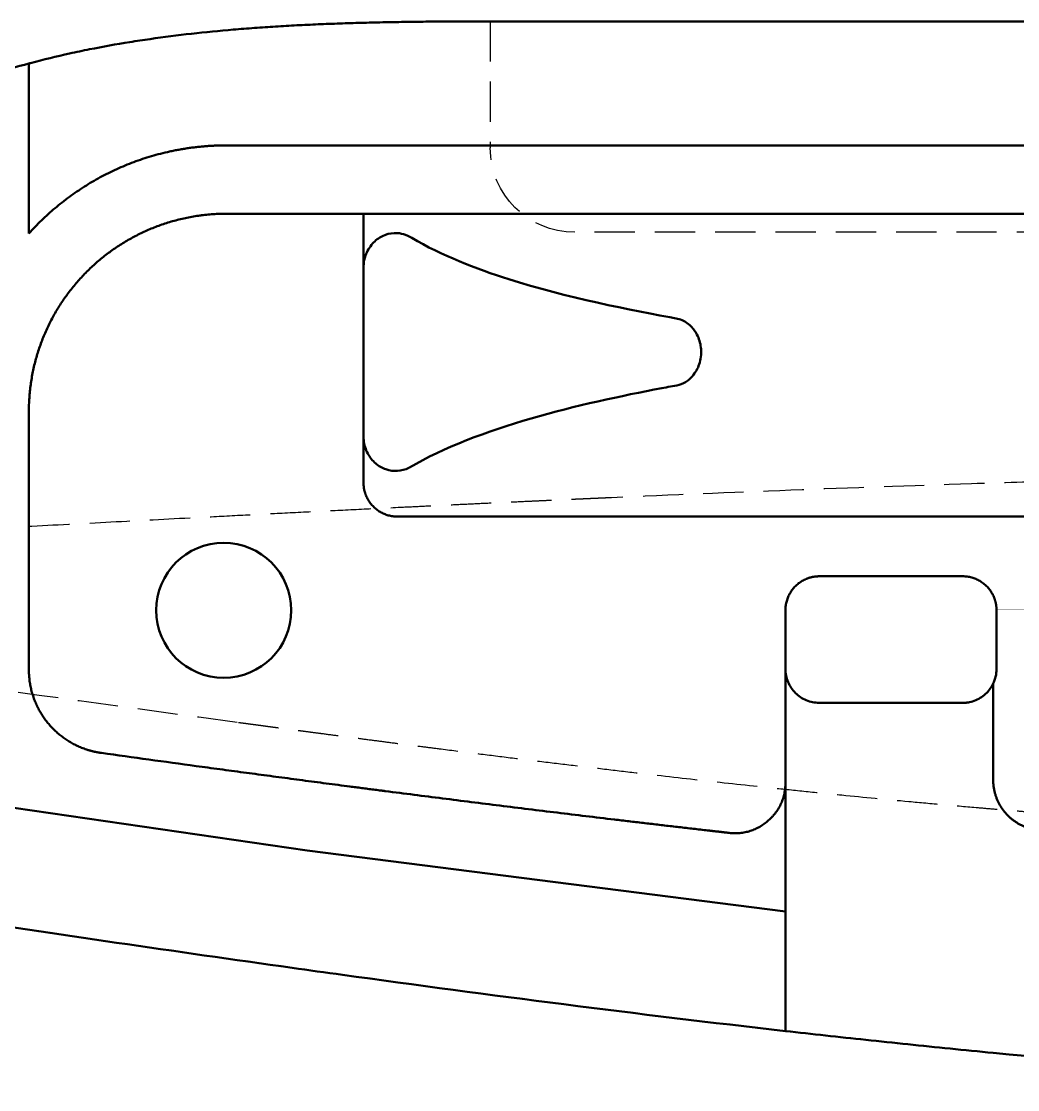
# Model space of a CAD drawing. Header units: millimetres. Extents: x 0 to 420, y 0 to 297.
# Drawn here: x 125.9 to 184.9, y 92.3 to 155.6 of the extents above; entities that cross this region are included whole.
import ezdxf

# ---------------------------------------------------------------- set-up
doc = ezdxf.new("R2010")
doc.units = ezdxf.units.MM
doc.header["$LTSCALE"] = 0.75
doc.linetypes.add('HIDDEN2', pattern=[4.7625, 3.175, -1.5875])
doc.layers.add('Sichtbar', color=7, linetype='Continuous', lineweight=50)
doc.layers.add('Verdeckt', color=7, linetype='HIDDEN2', lineweight=25)

msp = doc.modelspace()

# ---------------------------------------------------------------- linework, layer by layer
at = {"layer": 'Sichtbar', "extrusion": (-1e-16, -1, 2.967e-13)}
for p, q in [((287.491, 155.62, 14.506), (153.643, 155.62, 14.506)), ((126.313, 143.047, 14.506), (126.314, 153.124, 14.506)), ((308.731, 148.251, 14.506), (138.039, 148.269, 14.506)), ((146.135, 128.268, 14.506), (146.137, 144.218, 14.506)), ((173.131, 122.727, 14.506), (181.631, 122.726, 14.506)), ((171.131, 117.227, 14.506), (171.131, 120.727, 14.506)), ((183.631, 120.726, 14.506), (183.631, 117.226, 14.506)), ((183.435, 110.664, 14.506), (183.435, 116.365, 14.506)), ((173.13, 115.227, 2.006), (181.63, 115.226, 2.006)), ((171.129, 102.857, 12.006), (171.13, 110.484, 12.006)), ((121.832, 109.526, 12.006), (142.791, 106.469, 12.006)), ((142.791, 106.469, 12.006), (142.791, 106.469, 12.006)), ((142.791, 106.469, 12.006), (142.791, 106.469, 12.006)), ((171.129, 102.857, 12.006), (142.791, 106.469, 12.006)), ((171.128, 95.774, 7.006), (171.129, 102.857, 7.006))]:
    msp.add_line(p, q, dxfattribs=at)
at = {"layer": 'Sichtbar', "extrusion": (0, -2.967e-13, -1)}
msp.add_circle((-137.853, 120.711, -14.506), 4, dxfattribs=at)
at = {"layer": 'Sichtbar'}
for points, knots in [([(153.643, 155.62, 14.506), (153.643, 155.62, 14.506), (153.642, 155.62, 14.506), (153.64, 155.62, 14.506), (153.638, 155.62, 14.506), (153.633, 155.62, 14.506), (153.628, 155.62, 14.506), (153.622, 155.62, 14.506), (153.614, 155.62, 14.506), (153.6, 155.62, 14.506), (153.584, 155.62, 14.506), (153.564, 155.62, 14.506), (153.544, 155.62, 14.506), (153.517, 155.62, 14.506), (153.484, 155.62, 14.506), (153.445, 155.62, 14.506), (153.392, 155.62, 14.506), (153.325, 155.62, 14.506), (153.246, 155.62, 14.506), (153.166, 155.62, 14.506), (153.087, 155.62, 14.506), (152.981, 155.619, 14.506), (152.848, 155.619, 14.506), (152.689, 155.619, 14.506), (152.53, 155.619, 14.506), (152.318, 155.618, 14.506), (152.052, 155.617, 14.506), (151.734, 155.616, 14.506), (151.415, 155.615, 14.506), (151.097, 155.613, 14.506), (150.778, 155.611, 14.506), (150.353, 155.608, 14.506), (149.821, 155.603, 14.506), (149.183, 155.596, 14.506), (148.546, 155.587, 14.506), (147.908, 155.577, 14.506), (147.058, 155.561, 14.506), (145.997, 155.535, 14.506), (144.725, 155.496, 14.506), (143.457, 155.447, 14.506), (142.191, 155.387, 14.506), (140.93, 155.315, 14.506), (139.674, 155.231, 14.506), (138.011, 155.099, 14.506), (135.95, 154.899, 14.506), (133.906, 154.64, 14.506), (131.891, 154.334, 14.506), (130.3, 154.05, 14.506), (128.342, 153.639, 14.506), (127.148, 153.349, 14.506), (126.348, 153.133, 14.506), (126.314, 153.124, 14.506)], [0, 0, 0, 0, 0.000248, 0.000496, 0.000993, 0.001986, 0.002979, 0.003972, 0.005959, 0.007945, 0.011918, 0.015891, 0.019865, 0.023838, 0.031785, 0.039733, 0.047681, 0.063579, 0.079478, 0.095379, 0.111283, 0.127188, 0.159003, 0.190825, 0.222653, 0.254487, 0.318173, 0.38188, 0.445604, 0.509346, 0.5731, 0.636866, 0.764423, 0.891998, 1.019572, 1.147127, 1.274646, 1.529501, 1.783999, 2.038005, 2.291391, 2.544031, 2.795809, 3.046613, 3.544887, 4.038144, 4.282719, 4.767471, 5.007606, 5.483302, 5.504445, 5.504445, 5.504445, 5.504445]), ([(138.039, 148.269, 14.506), (138.039, 148.269, 14.506), (138.039, 148.269, 14.506), (138.039, 148.269, 14.506), (138.038, 148.269, 14.506), (138.038, 148.269, 14.506), (138.037, 148.269, 14.506), (138.036, 148.269, 14.506), (138.035, 148.269, 14.506), (138.034, 148.269, 14.506), (138.032, 148.269, 14.506), (138.03, 148.269, 14.506), (138.027, 148.269, 14.506), (138.024, 148.269, 14.506), (138.021, 148.269, 14.506), (138.016, 148.269, 14.506), (138.01, 148.269, 14.506), (138.003, 148.269, 14.506), (137.993, 148.269, 14.506), (137.984, 148.269, 14.506), (137.975, 148.269, 14.506), (137.963, 148.269, 14.506), (137.948, 148.269, 14.506), (137.93, 148.269, 14.506), (137.912, 148.269, 14.506), (137.888, 148.269, 14.506), (137.857, 148.268, 14.506), (137.821, 148.268, 14.506), (137.785, 148.267, 14.506), (137.749, 148.267, 14.506), (137.712, 148.266, 14.506), (137.664, 148.265, 14.506), (137.604, 148.263, 14.506), (137.532, 148.261, 14.506), (137.46, 148.259, 14.506), (137.388, 148.256, 14.506), (137.292, 148.252, 14.506), (137.172, 148.246, 14.506), (137.029, 148.238, 14.506), (136.886, 148.228, 14.506), (136.743, 148.217, 14.506), (136.601, 148.205, 14.506), (136.459, 148.191, 14.506), (136.27, 148.172, 14.506), (136.036, 148.144, 14.506), (135.755, 148.106, 14.506), (135.476, 148.063, 14.506), (135.199, 148.015, 14.506), (134.923, 147.963, 14.506), (134.559, 147.886, 14.506), (134.107, 147.779, 14.506), (133.572, 147.631, 14.506), (133.045, 147.466, 14.506), (132.526, 147.282, 14.506), (132.015, 147.082, 14.506), (131.513, 146.864, 14.506), (131.02, 146.629, 14.506), (130.377, 146.295, 14.506), (129.597, 145.837, 14.506), (128.703, 145.226, 14.506), (127.854, 144.556, 14.506), (127.053, 143.832, 14.506), (126.554, 143.314, 14.506), (126.313, 143.047, 14.506)], [0, 0, 0, 0, 0.000028, 0.000057, 0.000113, 0.000227, 0.000341, 0.000454, 0.000681, 0.000909, 0.001363, 0.001817, 0.002272, 0.002726, 0.003635, 0.004544, 0.005452, 0.007269, 0.009086, 0.010903, 0.012719, 0.014535, 0.018167, 0.021797, 0.025427, 0.029056, 0.03631, 0.043561, 0.050808, 0.058051, 0.065291, 0.072527, 0.086988, 0.101435, 0.115868, 0.130286, 0.144691, 0.173459, 0.202173, 0.230834, 0.259443, 0.288002, 0.316511, 0.344972, 0.401752, 0.458351, 0.514777, 0.571039, 0.627143, 0.683098, 0.794582, 0.905551, 1.016057, 1.126146, 1.235865, 1.345254, 1.454353, 1.563197, 1.780222, 1.996606, 2.212566, 2.428299, 2.64399, 2.64399, 2.64399, 2.64399]), ([(126.31, 117.207, 14.506), (126.31, 117.207, 14.506), (126.31, 117.207, 14.506), (126.31, 117.208, 14.506), (126.31, 117.21, 14.506), (126.31, 117.212, 14.506), (126.31, 117.215, 14.506), (126.31, 117.22, 14.506), (126.31, 117.227, 14.506), (126.31, 117.238, 14.506), (126.31, 117.251, 14.506), (126.31, 117.267, 14.506), (126.31, 117.285, 14.506), (126.31, 117.305, 14.506), (126.31, 117.337, 14.506), (126.31, 117.381, 14.506), (126.31, 117.442, 14.506), (126.31, 117.51, 14.506), (126.31, 117.587, 14.506), (126.31, 117.672, 14.506), (126.311, 117.765, 14.506), (126.311, 117.905, 14.506), (126.311, 118.097, 14.506), (126.311, 118.348, 14.506), (126.311, 118.626, 14.506), (126.311, 118.929, 14.506), (126.311, 119.255, 14.506), (126.311, 119.602, 14.506), (126.311, 119.97, 14.506), (126.311, 120.495, 14.506), (126.311, 121.188, 14.506), (126.311, 122.057, 14.506), (126.311, 122.967, 14.506), (126.311, 123.902, 14.506), (126.311, 124.851, 14.506), (126.311, 125.8, 14.506), (126.311, 126.736, 14.506), (126.312, 127.645, 14.506), (126.312, 128.514, 14.506), (126.312, 129.33, 14.506), (126.312, 130.08, 14.506), (126.312, 130.75, 14.506), (126.312, 131.253, 14.506), (126.312, 131.606, 14.506), (126.312, 131.829, 14.506), (126.312, 132.022, 14.506), (126.312, 132.184, 14.506), (126.312, 132.312, 14.506), (126.312, 132.406, 14.506), (126.312, 132.463, 14.506), (126.312, 132.506, 14.506), (126.312, 132.546, 14.506), (126.313, 132.613, 14.506), (126.314, 132.731, 14.506), (126.318, 132.898, 14.506), (126.327, 133.099, 14.506), (126.343, 133.364, 14.506), (126.371, 133.693, 14.506), (126.417, 134.086, 14.506), (126.476, 134.474, 14.506), (126.572, 134.984, 14.506), (126.723, 135.612, 14.506), (126.951, 136.347, 14.506), (127.226, 137.061, 14.506), (127.545, 137.751, 14.506), (127.906, 138.416, 14.506), (128.308, 139.054, 14.506), (128.75, 139.664, 14.506), (129.228, 140.243, 14.506), (129.742, 140.791, 14.506), (130.289, 141.305, 14.506), (130.869, 141.783, 14.506), (131.479, 142.224, 14.506), (132.117, 142.626, 14.506), (132.783, 142.987, 14.506), (133.473, 143.306, 14.506), (134.066, 143.535, 14.506), (134.552, 143.695, 14.506), (134.922, 143.803, 14.506), (135.296, 143.899, 14.506), (135.676, 143.983, 14.506), (136.06, 144.055, 14.506), (136.383, 144.105, 14.506), (136.643, 144.138, 14.506), (136.84, 144.159, 14.506), (137.037, 144.178, 14.506), (137.236, 144.193, 14.506), (137.402, 144.203, 14.506), (137.535, 144.209, 14.506), (137.635, 144.213, 14.506), (137.736, 144.216, 14.506), (137.82, 144.217, 14.506), (137.887, 144.218, 14.506), (137.937, 144.219, 14.506), (137.979, 144.219, 14.506), (138.013, 144.219, 14.506), (138.048, 144.219, 14.506), (138.094, 144.219, 14.506), (138.168, 144.219, 14.506), (138.261, 144.219, 14.506), (138.372, 144.219, 14.506), (138.52, 144.219, 14.506), (138.705, 144.219, 14.506), (138.927, 144.219, 14.506), (139.15, 144.219, 14.506), (139.446, 144.219, 14.506), (139.816, 144.219, 14.506), (140.261, 144.219, 14.506), (140.705, 144.219, 14.506), (141.15, 144.219, 14.506), (141.743, 144.219, 14.506), (142.483, 144.219, 14.506), (143.373, 144.219, 14.506), (144.262, 144.219, 14.506), (145.151, 144.218, 14.506), (145.776, 144.218, 14.506), (146.104, 144.218, 14.506), (146.137, 144.218, 14.506)], [0, 0, 0, 0, 0.000062, 0.000248, 0.000557, 0.000988, 0.001542, 0.002216, 0.003926, 0.006113, 0.008772, 0.011897, 0.015483, 0.019526, 0.02402, 0.03434, 0.046402, 0.060164, 0.075585, 0.092624, 0.111239, 0.131388, 0.176124, 0.2265, 0.282185, 0.342847, 0.408154, 0.477775, 0.551376, 0.628628, 0.792752, 0.967494, 1.150199, 1.338212, 1.52888, 1.719547, 1.907561, 2.090265, 2.265007, 2.429132, 2.579985, 2.714912, 2.831259, 2.881636, 2.926372, 2.965136, 2.997596, 3.02342, 3.042277, 3.053834, 3.05776, 3.06787, 3.07797, 3.098142, 3.13837, 3.178451, 3.218391, 3.297865, 3.376838, 3.45535, 3.533442, 3.688482, 3.842248, 3.994972, 4.146861, 4.298096, 4.448833, 4.599215, 4.749366, 4.899405, 5.049445, 5.199597, 5.349981, 5.500723, 5.651963, 5.803859, 5.956593, 6.033347, 6.11039, 6.187753, 6.265467, 6.343566, 6.422089, 6.461521, 6.501074, 6.540753, 6.580562, 6.620508, 6.640533, 6.660595, 6.680694, 6.700831, 6.710913, 6.721005, 6.731107, 6.736162, 6.741219, 6.752331, 6.763443, 6.785669, 6.807894, 6.83012, 6.874571, 6.919022, 6.963473, 7.007924, 7.096826, 7.185727, 7.274629, 7.363531, 7.452433, 7.630237, 7.808041, 7.985845, 8.163648, 8.341452, 8.36088, 8.36088, 8.36088, 8.36088]), ([(308.464, 144.201, 12.006), (303.811, 144.201, 12.006), (294.417, 144.202, 12.006), (280.282, 144.204, 12.006), (266.058, 144.205, 12.006), (254.204, 144.207, 12.006), (244.721, 144.208, 12.006), (237.609, 144.208, 12.006), (230.497, 144.209, 12.006), (223.384, 144.21, 12.006), (216.272, 144.211, 12.006), (209.16, 144.211, 12.006), (202.048, 144.212, 12.006), (194.936, 144.213, 12.006), (189.009, 144.214, 12.006), (184.267, 144.214, 12.006), (180.711, 144.215, 12.006), (177.155, 144.215, 12.006), (173.599, 144.215, 12.006), (170.043, 144.216, 12.006), (166.487, 144.216, 12.006), (162.931, 144.217, 12.006), (159.968, 144.217, 12.006), (157.597, 144.217, 12.006), (155.819, 144.217, 12.006), (154.041, 144.217, 12.006), (152.263, 144.218, 12.006), (150.485, 144.218, 12.006), (148.707, 144.218, 12.006), (147.257, 144.218, 12.006), (146.401, 144.218, 12.006), (146.137, 144.218, 12.006)], [-40.82632, -40.82632, -40.82632, -40.82632, -38.034783, -35.189914, -32.345043, -29.500171, -28.077735, -26.655298, -25.232862, -23.810426, -22.387989, -20.965553, -19.543118, -18.120682, -16.698247, -15.98703, -15.275812, -14.564595, -13.853378, -13.142161, -12.430945, -11.719728, -11.008512, -10.652904, -10.297296, -9.941688, -9.58608, -9.230472, -8.874864, -8.519256, -8.36088, -8.36088, -8.36088, -8.36088]), ([(148.859, 129.175, 0.256), (148.859, 129.175, 0.256), (148.859, 129.175, 0.256), (148.859, 129.175, 0.256), (148.859, 129.175, 0.256), (148.859, 129.175, 0.256), (148.859, 129.175, 0.256), (148.859, 129.175, 0.256), (148.859, 129.175, 0.256), (148.859, 129.175, 0.256), (148.859, 129.175, 0.256), (148.846, 129.168, 0.256), (148.833, 129.161, 0.256), (148.605, 129.05, 0.256), (148.374, 128.989, 0.256), (147.936, 128.964, 0.256), (147.701, 128.985, 0.256), (147.234, 129.146, 0.256), (147.032, 129.265, 0.256), (146.663, 129.58, 0.256), (146.505, 129.78, 0.256), (146.258, 130.244, 0.256), (146.178, 130.507, 0.256), (146.135, 130.9, 0.256), (146.135, 130.991, 0.256), (146.135, 132.622, 0.256), (146.136, 133.606, 0.256), (146.136, 136.35, 0.256), (146.136, 138.109, 0.256), (146.136, 140.119, 0.256), (146.136, 140.369, 0.256), (146.136, 141.155, 0.256), (146.12, 141.347, 0.256), (146.345, 141.998, 0.256), (146.485, 142.239, 0.256), (146.836, 142.632, 0.256), (147.038, 142.788, 0.256), (147.48, 142.999, 0.256), (147.711, 143.059, 0.256), (148.178, 143.081, 0.256), (148.363, 143.046, 0.256), (148.676, 142.958, 0.256), (148.844, 142.88, 0.256), (149.003, 142.785, 0.256)], [0, 0, 0, 0, 0.00000158, 0.00000158, 0.00000387, 0.00000387, 0.00000521, 0.00000521, 0.00000694, 0.00000694, 0.00000889, 0.00000889, 0.00011043, 0.00011043, 0.00177491, 0.00177491, 0.00317075, 0.00317075, 0.00441193, 0.00441193, 0.00575754, 0.00575754, 0.00720905, 0.00720905, 0.0078572, 0.0078572, 0.00884374, 0.00884374, 0.01060732, 0.01060732, 0.01085837, 0.01085837, 0.01139529, 0.01139529, 0.01175241, 0.01175241, 0.01208106, 0.01208106, 0.01239033, 0.01239033, 0.01268724, 0.01268724, 0.01308038, 0.01308038, 0.01308038, 0.01308038]), ([(149.003, 142.785, 0.256), (149.003, 142.785, 0.256), (149.003, 142.785, 0.256), (149.003, 142.785, 0.256), (149.003, 142.785, 0.256), (149.003, 142.785, 0.256), (149.003, 142.785, 0.256), (149.003, 142.785, 0.256), (149.003, 142.785, 0.256), (149.004, 142.784, 0.256), (149.005, 142.784, 0.256), (150.736, 141.748, 0.256), (152.819, 140.947, 0.256), (158.173, 139.248, 0.256), (161.902, 138.513, 0.256), (164.831, 137.974, 0.256)], [0, 0, 0, 0, 0.000002, 0.000002, 0.000005, 0.000005, 0.00001, 0.00001, 0.000027, 0.000027, 0.000624, 0.000624, 1.302292, 1.302292, 3.639462, 3.639462, 3.639462, 3.639462]), ([(164.831, 137.974, 0.256), (165.063, 137.894, 0.256), (165.275, 137.773, 0.256), (165.635, 137.455, 0.256), (165.778, 137.268, 0.256), (166.011, 136.823, 0.256), (166.088, 136.563, 0.256), (166.155, 135.998, 0.256), (166.133, 135.689, 0.256), (165.978, 135.137, 0.256), (165.858, 134.89, 0.256), (165.583, 134.539, 0.256), (165.458, 134.419, 0.256), (165.168, 134.21, 0.256), (165.004, 134.127, 0.256), (164.83, 134.067, 0.256)], [0, 0, 0, 0, 0.147397, 0.147397, 0.288795, 0.288795, 0.449253, 0.449253, 0.631011, 0.631011, 0.79423, 0.79423, 0.898765, 0.898765, 1.009268, 1.009268, 1.009268, 1.009268]), ([(164.83, 134.067, 0.256), (164.83, 134.067, 0.256), (164.829, 134.067, 0.256), (164.484, 134.004, 0.256), (164.145, 133.941, 0.256), (159.02, 132.971, 0.256), (152.911, 131.562, 0.256), (148.859, 129.175, 0.256)], [0, 0, 0, 0, 0.0003357, 0.0003357, 0.0234259, 0.0234259, 0.34911, 0.34911, 0.34911, 0.34911]), ([(148.135, 126.268, 14.506), (148.089, 126.268, 14.506), (147.999, 126.271, 14.506), (147.864, 126.285, 14.506), (147.733, 126.307, 14.506), (147.562, 126.349, 14.506), (147.356, 126.42, 14.506), (147.124, 126.537, 14.506), (146.911, 126.682, 14.506), (146.75, 126.823, 14.506), (146.633, 126.948, 14.506), (146.551, 127.047, 14.506), (146.476, 127.151, 14.506), (146.407, 127.26, 14.506), (146.346, 127.373, 14.506), (146.3, 127.471, 14.506), (146.268, 127.551, 14.506), (146.245, 127.613, 14.506), (146.225, 127.675, 14.506), (146.206, 127.738, 14.506), (146.19, 127.802, 14.506), (146.175, 127.866, 14.506), (146.165, 127.921, 14.506), (146.158, 127.965, 14.506), (146.153, 127.998, 14.506), (146.149, 128.031, 14.506), (146.145, 128.064, 14.506), (146.143, 128.092, 14.506), (146.141, 128.115, 14.506), (146.14, 128.132, 14.506), (146.138, 128.149, 14.506), (146.138, 128.166, 14.506), (146.137, 128.183, 14.506), (146.136, 128.197, 14.506), (146.136, 128.208, 14.506), (146.136, 128.217, 14.506), (146.135, 128.226, 14.506), (146.135, 128.233, 14.506), (146.135, 128.238, 14.506), (146.135, 128.243, 14.506), (146.135, 128.247, 14.506), (146.135, 128.251, 14.506), (146.135, 128.255, 14.506), (146.135, 128.258, 14.506), (146.135, 128.26, 14.506), (146.135, 128.262, 14.506), (146.135, 128.263, 14.506), (146.135, 128.264, 14.506), (146.135, 128.265, 14.506), (146.135, 128.266, 14.506), (146.135, 128.267, 14.506), (146.135, 128.267, 14.506), (146.135, 128.268, 14.506), (146.135, 128.268, 14.506), (146.135, 128.268, 14.506), (146.135, 128.268, 14.506), (146.135, 128.268, 14.506), (146.135, 128.268, 14.506), (146.135, 128.268, 14.506)], [-0.6279566, -0.6279566, -0.6279566, -0.6279566, -0.6006238, -0.5736509, -0.5469807, -0.5205622, -0.4683353, -0.4166462, -0.3652733, -0.3140456, -0.2884275, -0.2627919, -0.2371202, -0.2113925, -0.1855862, -0.1596758, -0.1466708, -0.1336283, -0.1205439, -0.1074129, -0.0942303, -0.0809906, -0.067688, -0.061011, -0.0543159, -0.047602, -0.0408683, -0.034114, -0.0307287, -0.027338, -0.0239417, -0.0205396, -0.0171317, -0.0137178, -0.0120086, -0.0102978, -0.0085855, -0.0068716, -0.0060141, -0.0051561, -0.0042978, -0.003439, -0.0025799, -0.0021501, -0.0017203, -0.0012904, -0.0010754, -0.0008603, -0.0006453, -0.0004302, -0.0003227, -0.0002151, -0.0001613, -0.0001075, -0.0000538, -0.0000269, -0.0000134, 0, 0, 0, 0]), ([(228.855, 108.384, 14.506), (228.855, 108.737, 14.506), (228.855, 109.473, 14.506), (228.855, 110.578, 14.506), (228.855, 111.685, 14.506), (228.856, 112.745, 14.506), (228.856, 113.751, 14.506), (228.856, 114.696, 14.506), (228.856, 115.444, 14.506), (228.856, 116.006, 14.506), (228.856, 116.399, 14.506), (228.856, 116.773, 14.506), (228.856, 117.125, 14.506), (228.856, 117.455, 14.506), (228.856, 117.763, 14.506), (228.856, 118.005, 14.506), (228.856, 118.187, 14.506), (228.856, 118.313, 14.506), (228.856, 118.434, 14.506), (228.856, 118.531, 14.506), (228.856, 118.605, 14.506), (228.856, 118.658, 14.506), (228.856, 118.701, 14.506), (228.856, 118.735, 14.506), (228.856, 118.759, 14.506), (228.856, 118.784, 14.506), (228.856, 118.816, 14.506), (228.856, 118.856, 14.506), (228.855, 118.904, 14.506), (228.853, 118.968, 14.506), (228.851, 119.048, 14.506), (228.847, 119.144, 14.506), (228.841, 119.24, 14.506), (228.832, 119.367, 14.506), (228.818, 119.524, 14.506), (228.797, 119.712, 14.506), (228.77, 119.899, 14.506), (228.74, 120.084, 14.506), (228.693, 120.328, 14.506), (228.623, 120.63, 14.506), (228.521, 120.986, 14.506), (228.403, 121.334, 14.506), (228.268, 121.675, 14.506), (228.118, 122.007, 14.506), (227.897, 122.438, 14.506), (227.583, 122.954, 14.506), (227.149, 123.533, 14.506), (226.664, 124.067, 14.506), (226.13, 124.552, 14.506), (225.551, 124.986, 14.506), (225.035, 125.3, 14.506), (224.604, 125.521, 14.506), (224.272, 125.672, 14.506), (223.932, 125.807, 14.506), (223.583, 125.925, 14.506), (223.228, 126.026, 14.506), (222.926, 126.096, 14.506), (222.682, 126.143, 14.506), (222.496, 126.174, 14.506), (222.31, 126.201, 14.506), (222.122, 126.222, 14.506), (221.932, 126.239, 14.506), (221.774, 126.249, 14.506), (221.646, 126.255, 14.506), (221.55, 126.258, 14.506), (221.47, 126.259, 14.506), (221.405, 126.26, 14.506), (221.369, 126.26, 14.506), (221.335, 126.26, 14.506), (221.295, 126.26, 14.506), (221.23, 126.26, 14.506), (221.139, 126.26, 14.506), (221.022, 126.26, 14.506), (220.818, 126.26, 14.506), (220.503, 126.26, 14.506), (220.056, 126.26, 14.506), (219.518, 126.26, 14.506), (218.893, 126.26, 14.506), (218.184, 126.261, 14.506), (217.395, 126.261, 14.506), (216.528, 126.261, 14.506), (215.588, 126.261, 14.506), (214.197, 126.261, 14.506), (212.298, 126.261, 14.506), (209.845, 126.261, 14.506), (207.176, 126.262, 14.506), (204.321, 126.262, 14.506), (201.304, 126.262, 14.506), (198.153, 126.263, 14.506), (194.895, 126.263, 14.506), (190.414, 126.264, 14.506), (184.746, 126.264, 14.506), (177.989, 126.265, 14.506), (171.446, 126.266, 14.506), (165.332, 126.266, 14.506), (159.862, 126.267, 14.506), (155.25, 126.267, 14.506), (151.436, 126.268, 14.506), (149.183, 126.268, 14.506), (148.135, 126.268, 14.506)], [-19.074634, -19.074634, -19.074634, -19.074634, -18.863002, -18.633123, -18.411307, -18.198899, -17.997241, -17.807679, -17.631556, -17.548954, -17.470216, -17.39551, -17.325003, -17.258864, -17.197261, -17.140361, -17.113728, -17.088333, -17.064198, -17.041345, -17.030405, -17.019793, -17.009512, -17.004496, -16.999564, -16.994725, -16.989889, -16.980228, -16.970581, -16.960947, -16.941718, -16.92254, -16.903411, -16.884331, -16.846308, -16.808459, -16.770774, -16.733241, -16.69585, -16.621463, -16.547535, -16.474001, -16.400801, -16.327883, -16.255199, -16.11041, -15.966095, -15.822007, -15.677918, -15.533603, -15.388814, -15.31613, -15.243212, -15.170012, -15.096478, -15.02255, -14.948163, -14.910772, -14.873239, -14.835554, -14.797705, -14.759682, -14.721474, -14.702296, -14.683067, -14.663786, -14.654125, -14.64445, -14.641782, -14.633836, -14.620694, -14.60244, -14.579159, -14.550933, -14.479986, -14.390268, -14.28245, -14.157203, -14.015196, -13.857101, -13.683587, -13.495324, -13.292984, -12.848753, -12.356254, -11.820852, -11.24791, -10.642789, -10.010854, -9.357467, -8.687991, -7.322224, -5.956457, -4.633594, -3.396539, -2.288194, -1.351464, -0.629253, 0, 0, 0, 0]), ([(171.131, 120.727, 14.506), (171.131, 120.773, 14.506), (171.134, 120.863, 14.506), (171.148, 120.998, 14.506), (171.17, 121.129, 14.506), (171.211, 121.3, 14.506), (171.283, 121.506, 14.506), (171.4, 121.738, 14.506), (171.544, 121.951, 14.506), (171.686, 122.112, 14.506), (171.811, 122.229, 14.506), (171.91, 122.311, 14.506), (172.014, 122.386, 14.506), (172.122, 122.455, 14.506), (172.236, 122.516, 14.506), (172.334, 122.562, 14.506), (172.414, 122.594, 14.506), (172.475, 122.617, 14.506), (172.538, 122.637, 14.506), (172.601, 122.656, 14.506), (172.664, 122.672, 14.506), (172.729, 122.687, 14.506), (172.783, 122.697, 14.506), (172.827, 122.704, 14.506), (172.86, 122.709, 14.506), (172.894, 122.713, 14.506), (172.927, 122.717, 14.506), (172.955, 122.719, 14.506), (172.978, 122.721, 14.506), (172.995, 122.722, 14.506), (173.012, 122.724, 14.506), (173.029, 122.724, 14.506), (173.046, 122.725, 14.506), (173.06, 122.726, 14.506), (173.071, 122.726, 14.506), (173.08, 122.726, 14.506), (173.088, 122.727, 14.506), (173.095, 122.727, 14.506), (173.101, 122.727, 14.506), (173.105, 122.727, 14.506), (173.11, 122.727, 14.506), (173.114, 122.727, 14.506), (173.118, 122.727, 14.506), (173.12, 122.727, 14.506), (173.123, 122.727, 14.506), (173.124, 122.727, 14.506), (173.126, 122.727, 14.506), (173.127, 122.727, 14.506), (173.128, 122.727, 14.506), (173.129, 122.727, 14.506), (173.13, 122.727, 14.506), (173.13, 122.727, 14.506), (173.13, 122.727, 14.506), (173.131, 122.727, 14.506), (173.131, 122.727, 14.506), (173.131, 122.727, 14.506), (173.131, 122.727, 14.506), (173.131, 122.727, 14.506), (173.131, 122.727, 14.506)], [-0.62795, -0.62795, -0.62795, -0.62795, -0.6006172, -0.5736443, -0.5469741, -0.5205557, -0.468329, -0.4166404, -0.3652682, -0.3140412, -0.2884237, -0.2627885, -0.2371174, -0.2113901, -0.1855843, -0.1596743, -0.1466695, -0.1336272, -0.120543, -0.1074122, -0.0942297, -0.0809902, -0.0676877, -0.0610108, -0.0543158, -0.0476019, -0.0408682, -0.0341139, -0.0307287, -0.027338, -0.0239417, -0.0205396, -0.0171317, -0.0137178, -0.0120086, -0.0102978, -0.0085855, -0.0068716, -0.0060141, -0.0051561, -0.0042978, -0.003439, -0.0025799, -0.0021502, -0.0017203, -0.0012904, -0.0010754, -0.0008604, -0.0006453, -0.0004302, -0.0003227, -0.0002151, -0.0001613, -0.0001076, -0.0000538, -0.0000269, -0.0000134, 0, 0, 0, 0]), ([(181.631, 122.726, 14.506), (181.677, 122.726, 14.506), (181.767, 122.723, 14.506), (181.902, 122.709, 14.506), (182.033, 122.687, 14.506), (182.204, 122.646, 14.506), (182.41, 122.574, 14.506), (182.642, 122.457, 14.506), (182.855, 122.313, 14.506), (183.016, 122.171, 14.506), (183.133, 122.047, 14.506), (183.215, 121.948, 14.506), (183.29, 121.844, 14.506), (183.359, 121.735, 14.506), (183.42, 121.621, 14.506), (183.466, 121.523, 14.506), (183.498, 121.443, 14.506), (183.521, 121.382, 14.506), (183.541, 121.32, 14.506), (183.56, 121.257, 14.506), (183.576, 121.193, 14.506), (183.591, 121.128, 14.506), (183.601, 121.074, 14.506), (183.608, 121.03, 14.506), (183.613, 120.997, 14.506), (183.617, 120.963, 14.506), (183.621, 120.93, 14.506), (183.623, 120.902, 14.506), (183.625, 120.879, 14.506), (183.626, 120.862, 14.506), (183.627, 120.846, 14.506), (183.628, 120.829, 14.506), (183.629, 120.812, 14.506), (183.63, 120.797, 14.506), (183.63, 120.786, 14.506), (183.63, 120.777, 14.506), (183.631, 120.769, 14.506), (183.631, 120.762, 14.506), (183.631, 120.756, 14.506), (183.631, 120.752, 14.506), (183.631, 120.747, 14.506), (183.631, 120.743, 14.506), (183.631, 120.74, 14.506), (183.631, 120.737, 14.506), (183.631, 120.735, 14.506), (183.631, 120.733, 14.506), (183.631, 120.731, 14.506), (183.631, 120.73, 14.506), (183.631, 120.729, 14.506), (183.631, 120.728, 14.506), (183.631, 120.728, 14.506), (183.631, 120.727, 14.506), (183.631, 120.727, 14.506), (183.631, 120.726, 14.506), (183.631, 120.726, 14.506), (183.631, 120.726, 14.506), (183.631, 120.726, 14.506), (183.631, 120.726, 14.506), (183.631, 120.726, 14.506)], [-0.62795, -0.62795, -0.62795, -0.62795, -0.6006172, -0.5736443, -0.5469741, -0.5205557, -0.4683291, -0.4166404, -0.3652682, -0.3140413, -0.2884237, -0.2627886, -0.2371174, -0.2113901, -0.1855843, -0.1596743, -0.1466695, -0.1336272, -0.120543, -0.1074122, -0.0942298, -0.0809902, -0.0676877, -0.0610108, -0.0543158, -0.0476019, -0.0408682, -0.0341139, -0.0307287, -0.027338, -0.0239417, -0.0205396, -0.0171317, -0.0137178, -0.0120086, -0.0102978, -0.0085855, -0.0068716, -0.0060141, -0.0051561, -0.0042978, -0.003439, -0.0025799, -0.0021502, -0.0017203, -0.0012904, -0.0010754, -0.0008604, -0.0006453, -0.0004302, -0.0003227, -0.0002151, -0.0001613, -0.0001076, -0.0000538, -0.0000269, -0.0000134, 0, 0, 0, 0]), ([(130.62, 112.254, 14.506), (130.62, 112.254, 14.506), (130.62, 112.254, 14.506), (130.62, 112.254, 14.506), (130.62, 112.254, 14.506), (130.619, 112.254, 14.506), (130.619, 112.254, 14.506), (130.619, 112.254, 14.506), (130.618, 112.254, 14.506), (130.617, 112.254, 14.506), (130.616, 112.255, 14.506), (130.615, 112.255, 14.506), (130.614, 112.255, 14.506), (130.612, 112.255, 14.506), (130.61, 112.255, 14.506), (130.608, 112.256, 14.506), (130.605, 112.256, 14.506), (130.601, 112.257, 14.506), (130.596, 112.258, 14.506), (130.591, 112.258, 14.506), (130.586, 112.259, 14.506), (130.58, 112.26, 14.506), (130.572, 112.261, 14.506), (130.562, 112.263, 14.506), (130.552, 112.264, 14.506), (130.539, 112.266, 14.506), (130.523, 112.269, 14.506), (130.504, 112.272, 14.506), (130.485, 112.275, 14.506), (130.465, 112.278, 14.506), (130.446, 112.281, 14.506), (130.421, 112.286, 14.506), (130.389, 112.292, 14.506), (130.351, 112.299, 14.506), (130.313, 112.306, 14.506), (130.275, 112.314, 14.506), (130.225, 112.325, 14.506), (130.162, 112.339, 14.506), (130.087, 112.357, 14.506), (130.013, 112.376, 14.506), (129.939, 112.396, 14.506), (129.866, 112.418, 14.506), (129.793, 112.44, 14.506), (129.697, 112.471, 14.506), (129.578, 112.512, 14.506), (129.437, 112.566, 14.506), (129.299, 112.624, 14.506), (129.163, 112.686, 14.506), (129.029, 112.751, 14.506), (128.854, 112.843, 14.506), (128.641, 112.968, 14.506), (128.396, 113.132, 14.506), (128.162, 113.309, 14.506), (127.939, 113.5, 14.506), (127.729, 113.702, 14.506), (127.531, 113.917, 14.506), (127.345, 114.143, 14.506), (127.174, 114.38, 14.506), (127.016, 114.627, 14.506), (126.872, 114.883, 14.506), (126.744, 115.148, 14.506), (126.631, 115.422, 14.506), (126.534, 115.704, 14.506), (126.454, 115.992, 14.506), (126.39, 116.288, 14.506), (126.345, 116.589, 14.506), (126.317, 116.896, 14.506), (126.31, 117.103, 14.506), (126.31, 117.207, 14.506)], [0, 0, 0, 0, 0.000015, 0.00003, 0.000061, 0.000122, 0.000184, 0.000245, 0.000368, 0.00049, 0.000735, 0.00098, 0.001225, 0.001471, 0.001961, 0.002451, 0.002941, 0.003921, 0.0049, 0.00588, 0.006859, 0.007838, 0.009796, 0.011752, 0.013708, 0.015663, 0.019571, 0.023475, 0.027376, 0.031274, 0.035169, 0.039061, 0.046835, 0.054597, 0.062347, 0.070085, 0.077811, 0.09323, 0.108605, 0.123937, 0.139229, 0.154481, 0.169695, 0.184873, 0.215124, 0.245246, 0.275248, 0.305142, 0.334936, 0.364639, 0.4238, 0.482698, 0.54139, 0.599932, 0.658377, 0.716773, 0.775169, 0.833613, 0.892156, 0.950849, 1.009746, 1.068907, 1.128396, 1.188284, 1.248647, 1.30957, 1.371145, 1.433474, 1.433474, 1.433474, 1.433474]), ([(171.131, 117.226, 14.506), (171.131, 117.22, 14.506), (171.131, 117.016, 14.506), (171.131, 116.588, 14.506), (171.13, 115.923, 14.506), (171.13, 115.212, 14.506), (171.13, 114.478, 14.506), (171.13, 113.744, 14.506), (171.13, 113.033, 14.506), (171.13, 112.465, 14.506), (171.13, 112.04, 14.506), (171.13, 111.75, 14.506), (171.13, 111.484, 14.506), (171.13, 111.243, 14.506), (171.13, 111.032, 14.506), (171.13, 110.853, 14.506), (171.13, 110.709, 14.506), (171.13, 110.612, 14.506), (171.13, 110.554, 14.506), (171.13, 110.526, 14.506), (171.13, 110.509, 14.506), (171.13, 110.487, 14.506), (171.13, 110.458, 14.506), (171.129, 110.417, 14.506), (171.128, 110.376, 14.506), (171.125, 110.321, 14.506), (171.121, 110.254, 14.506), (171.114, 110.173, 14.506), (171.105, 110.094, 14.506), (171.091, 109.989, 14.506), (171.068, 109.859, 14.506), (171.032, 109.707, 14.506), (170.988, 109.558, 14.506), (170.937, 109.412, 14.506), (170.878, 109.269, 14.506), (170.811, 109.13, 14.506), (170.736, 108.995, 14.506), (170.654, 108.863, 14.506), (170.564, 108.735, 14.506), (170.466, 108.61, 14.506), (170.325, 108.448, 14.506), (170.132, 108.258, 14.506), (169.88, 108.054, 14.506), (169.613, 107.879, 14.506), (169.334, 107.737, 14.506), (169.044, 107.626, 14.506), (168.744, 107.549, 14.506), (168.434, 107.504, 14.506), (168.115, 107.492, 14.506), (167.9, 107.506, 14.506), (167.792, 107.519, 14.506)], [0.246495, 0.246495, 0.246495, 0.246495, 0.248664, 0.36911, 0.503545, 0.647303, 0.795725, 0.944146, 1.087905, 1.222339, 1.284602, 1.342786, 1.396307, 1.444583, 1.48703, 1.523067, 1.552111, 1.573577, 1.581287, 1.586885, 1.590297, 1.59145, 1.599733, 1.60798, 1.616194, 1.624374, 1.640639, 1.656784, 1.672817, 1.688747, 1.720331, 1.75161, 1.78266, 1.813554, 1.844372, 1.87519, 1.906085, 1.937135, 1.968415, 1.999999, 2.031961, 2.097271, 2.162583, 2.226114, 2.288429, 2.350126, 2.41182, 2.474125, 2.537636, 2.602918, 2.602918, 2.602918, 2.602918]), ([(171.131, 117.224, 2.006), (171.131, 116.963, 2.006), (171.182, 116.702, 2.006), (171.388, 116.213, 2.006), (171.537, 115.993, 2.006), (171.907, 115.626, 2.006), (172.124, 115.48, 2.006), (172.606, 115.279, 2.006), (172.866, 115.227, 2.006), (173.13, 115.227, 2.006)], [-0.6333849, -0.6333849, -0.6333849, -0.6333849, -0.4723176, -0.4723176, -0.3141039, -0.3141039, -0.1587202, -0.1587202, 0, 0, 0, 0]), ([(183.631, 117.226, 14.506), (183.631, 117.18, 14.506), (183.628, 117.09, 14.506), (183.614, 116.955, 14.506), (183.591, 116.824, 14.506), (183.55, 116.653, 14.506), (183.497, 116.5, 14.506), (183.448, 116.393, 14.506), (183.435, 116.365, 14.506)], [-0.62795, -0.62795, -0.62795, -0.62795, -0.6006172, -0.5736443, -0.5469741, -0.5205557, -0.468329, -0.4499968, -0.4499968, -0.4499968, -0.4499968]), ([(181.63, 115.226, 2.006), (181.631, 115.226, 2.006), (181.632, 115.226, 2.006), (181.635, 115.226, 2.006), (181.636, 115.226, 2.006), (181.639, 115.226, 2.006), (181.641, 115.226, 2.006), (181.647, 115.226, 2.006), (181.651, 115.226, 2.006), (181.663, 115.226, 2.006), (181.672, 115.227, 2.006), (181.696, 115.227, 2.006), (181.713, 115.228, 2.006), (181.762, 115.23, 2.006), (181.795, 115.233, 2.006), (181.894, 115.242, 2.006), (181.959, 115.252, 2.006), (182.154, 115.291, 2.006), (182.281, 115.33, 2.006), (182.645, 115.483, 2.006), (182.865, 115.633, 2.006), (183.208, 115.979, 2.006), (183.338, 116.163, 2.006), (183.435, 116.365, 2.006)], [-0.6313295, -0.6313295, -0.6313295, -0.6313295, -0.6307136, -0.6307136, -0.6300965, -0.6300965, -0.6288551, -0.6288551, -0.6263726, -0.6263726, -0.6214074, -0.6214074, -0.611477, -0.611477, -0.5916143, -0.5916143, -0.5518746, -0.5518746, -0.4723176, -0.4723176, -0.3141039, -0.3141039, -0.1791871, -0.1791871, -0.1791871, -0.1791871]), ([(186.133, 107.679, 14.506), (186.133, 107.679, 14.506), (186.133, 107.679, 14.506), (186.133, 107.679, 14.506), (186.133, 107.679, 14.506), (186.132, 107.679, 14.506), (186.132, 107.679, 14.506), (186.131, 107.679, 14.506), (186.131, 107.679, 14.506), (186.13, 107.679, 14.506), (186.129, 107.679, 14.506), (186.127, 107.68, 14.506), (186.126, 107.68, 14.506), (186.124, 107.68, 14.506), (186.121, 107.68, 14.506), (186.118, 107.681, 14.506), (186.114, 107.681, 14.506), (186.109, 107.681, 14.506), (186.103, 107.682, 14.506), (186.097, 107.683, 14.506), (186.091, 107.683, 14.506), (186.083, 107.684, 14.506), (186.073, 107.686, 14.506), (186.061, 107.687, 14.506), (186.049, 107.689, 14.506), (186.033, 107.691, 14.506), (186.014, 107.693, 14.506), (185.99, 107.697, 14.506), (185.966, 107.7, 14.506), (185.943, 107.704, 14.506), (185.919, 107.708, 14.506), (185.888, 107.714, 14.506), (185.849, 107.721, 14.506), (185.803, 107.73, 14.506), (185.757, 107.741, 14.506), (185.711, 107.751, 14.506), (185.651, 107.767, 14.506), (185.576, 107.788, 14.506), (185.487, 107.816, 14.506), (185.399, 107.846, 14.506), (185.313, 107.879, 14.506), (185.228, 107.915, 14.506), (185.144, 107.953, 14.506), (185.035, 108.006, 14.506), (184.902, 108.08, 14.506), (184.749, 108.177, 14.506), (184.602, 108.283, 14.506), (184.463, 108.397, 14.506), (184.33, 108.519, 14.506), (184.206, 108.649, 14.506), (184.089, 108.786, 14.506), (183.945, 108.978, 14.506), (183.785, 109.235, 14.506), (183.658, 109.51, 14.506), (183.577, 109.74, 14.506), (183.526, 109.917, 14.506), (183.485, 110.099, 14.506), (183.456, 110.284, 14.506), (183.438, 110.473, 14.506), (183.435, 110.6, 14.506), (183.435, 110.664, 14.506)], [0, 0, 0, 0, 0.0000188, 0.0000376, 0.0000754, 0.0001509, 0.0002263, 0.0003018, 0.0004527, 0.0006037, 0.0009055, 0.0012073, 0.0015091, 0.0018108, 0.0024142, 0.0030174, 0.0036205, 0.0048263, 0.0060316, 0.0072363, 0.0084406, 0.0096443, 0.0120502, 0.014454, 0.0168558, 0.0192557, 0.0240494, 0.0288352, 0.0336134, 0.0383841, 0.0431474, 0.0479034, 0.0573942, 0.0668575, 0.0762944, 0.0857059, 0.095093, 0.1137973, 0.1324152, 0.1509538, 0.1694198, 0.1878194, 0.2061587, 0.2244435, 0.2608662, 0.297132, 0.3332769, 0.369334, 0.4053341, 0.4413061, 0.4772784, 0.5132792, 0.5854506, 0.6581074, 0.6947271, 0.731587, 0.768736, 0.8062285, 0.8441247, 0.8824909, 0.8824909, 0.8824909, 0.8824909])]:
    msp.add_open_spline(points, degree=3, knots=knots, dxfattribs=at)
for points in [[(124.163, 152.487, 12.006), (124.875, 152.717, 12.006), (125.593, 152.929, 12.006), (126.314, 153.124, 12.006)], [(144.889, 99.103, 7.006), (143.894, 99.241, 7.006), (142.899, 99.379, 7.006), (141.905, 99.519, 7.006)], [(175.886, 95.25, 2.006), (174.299, 95.42, 2.006), (172.713, 95.594, 2.006), (171.128, 95.774, 2.006)], [(180.886, 94.73, 2.006), (179.219, 94.898, 2.006), (177.552, 95.071, 2.006), (175.886, 95.25, 2.006)], [(183.433, 94.479, 2.006), (182.583, 94.561, 2.006), (181.734, 94.645, 2.006), (180.886, 94.73, 2.006)]]:
    msp.add_open_spline(points, degree=3, dxfattribs=at)
at = {"layer": 'Sichtbar', "extrusion": (-2.7513e-12, -2.0864e-11, -1)}
msp.add_open_spline([(147.432, 109.994, 14.506), (147.428, 109.994, 14.506), (147.421, 109.995, 14.506), (147.407, 109.997, 14.506), (147.381, 110, 14.506), (147.344, 110.005, 14.506), (147.301, 110.011, 14.506), (147.242, 110.018, 14.506), (147.169, 110.028, 14.506), (147.052, 110.043, 14.506), (146.906, 110.061, 14.506), (146.731, 110.084, 14.506), (146.556, 110.107, 14.506), (146.322, 110.137, 14.506), (146.03, 110.175, 14.506), (145.68, 110.221, 14.506), (145.213, 110.282, 14.506), (144.629, 110.358, 14.506), (143.928, 110.45, 14.506), (143.227, 110.542, 14.506), (142.526, 110.635, 14.506), (141.592, 110.759, 14.506), (140.424, 110.914, 14.506), (139.023, 111.102, 14.506), (137.622, 111.292, 14.506), (135.755, 111.545, 14.506), (133.42, 111.865, 14.506), (131.553, 112.124, 14.506), (130.62, 112.254, 14.506)], degree=3, knots=[0, 0, 0, 0, 0.002208, 0.004417, 0.008834, 0.017668, 0.026502, 0.035336, 0.053005, 0.070673, 0.10601, 0.141348, 0.176685, 0.212023, 0.282699, 0.353376, 0.424054, 0.565412, 0.706772, 0.848134, 0.989499, 1.130865, 1.413601, 1.696339, 1.979078, 2.261815, 2.827274, 3.392694, 3.392694, 3.392694, 3.392694], dxfattribs=at)
at = {"layer": 'Sichtbar', "extrusion": (1.4026e-12, 1.11711e-11, -1)}
msp.add_open_spline([(167.792, 107.519, 14.506), (167.79, 107.519, 14.506), (167.786, 107.519, 14.506), (167.777, 107.52, 14.506), (167.761, 107.522, 14.506), (167.739, 107.525, 14.506), (167.713, 107.528, 14.506), (167.677, 107.532, 14.506), (167.633, 107.537, 14.506), (167.562, 107.545, 14.506), (167.474, 107.555, 14.506), (167.368, 107.567, 14.506), (167.262, 107.579, 14.506), (167.12, 107.595, 14.506), (166.943, 107.615, 14.506), (166.731, 107.639, 14.506), (166.448, 107.672, 14.506), (166.094, 107.712, 14.506), (165.67, 107.761, 14.506), (165.245, 107.81, 14.506), (164.82, 107.859, 14.506), (164.255, 107.925, 14.506), (163.547, 108.007, 14.506), (162.698, 108.107, 14.506), (161.85, 108.207, 14.506), (160.718, 108.341, 14.506), (159.304, 108.511, 14.506), (157.607, 108.716, 14.506), (155.91, 108.924, 14.506), (154.214, 109.134, 14.506), (152.518, 109.346, 14.506), (150.257, 109.631, 14.506), (148.562, 109.848, 14.506), (147.432, 109.994, 14.506)], degree=3, knots=[0, 0, 0, 0, 0.001335, 0.00267, 0.005341, 0.010682, 0.016024, 0.021365, 0.032048, 0.042731, 0.064096, 0.085462, 0.106827, 0.128193, 0.170924, 0.213656, 0.256387, 0.341851, 0.427314, 0.512778, 0.598243, 0.683707, 0.854637, 1.025567, 1.196497, 1.367427, 1.709286, 2.051142, 2.392991, 2.734831, 3.076659, 3.418474, 4.10205, 4.10205, 4.10205, 4.10205], dxfattribs=at)
at = {"layer": 'Sichtbar', "extrusion": (-1.1378e-12, -8.1036e-12, -1)}
msp.add_open_spline([(141.905, 99.519, 7.006), (134.921, 100.5, 7.006), (128.195, 101.489, 7.006), (120.799, 102.594, 7.006)], degree=3, dxfattribs=at)
at = {"layer": 'Sichtbar', "extrusion": (3.888e-13, 2.5183e-12, -1)}
msp.add_open_spline([(171.128, 95.774, 7.006), (162.37, 96.765, 7.006), (153.632, 97.893, 7.006), (144.889, 99.103, 7.006)], degree=3, dxfattribs=at)
at = {"layer": 'Sichtbar', "extrusion": (-4.5e-14, -1.0466e-12, -1)}
msp.add_open_spline([(213.906, 92.299, 2.006), (203.744, 92.736, 2.006), (193.558, 93.499, 2.006), (183.433, 94.479, 2.006)], degree=3, dxfattribs=at)
at = {"layer": 'Verdeckt', "extrusion": (-1e-16, -1, 2.967e-13)}
for p, q in [((153.643, 155.62, -6.994), (153.643, 148.12, -6.994)), ((208.643, 143.12, -6.994), (158.643, 143.12, -6.994)), ((171.131, 117.224, -9.494), (171.131, 117.227, -9.494)), ((171.131, 117.224, 2.006), (171.131, 117.224, 2.006)), ((171.13, 110.484, 12.006), (171.13, 110.813, 12.006))]:
    msp.add_line(p, q, dxfattribs=at)
at = {"layer": 'Verdeckt', "extrusion": (-1e-15, -5.74365e-10, -1)}
msp.add_arc((-158.643, 148.12, 6.994), 5, 270, 360, dxfattribs=at)
at = {"layer": 'Verdeckt'}
for points, knots in [([(268.456, 125.569, -9.494), (268.456, 125.569, -9.494), (268.456, 125.569, -9.494), (268.456, 125.569, -9.494), (268.456, 125.569, -9.494), (268.455, 125.569, -9.494), (268.455, 125.57, -9.494), (268.454, 125.57, -9.494), (268.453, 125.57, -9.494), (268.451, 125.57, -9.494), (268.449, 125.571, -9.494), (268.447, 125.571, -9.494), (268.445, 125.572, -9.494), (268.442, 125.573, -9.494), (268.438, 125.574, -9.494), (268.433, 125.575, -9.494), (268.427, 125.577, -9.494), (268.419, 125.579, -9.494), (268.41, 125.581, -9.494), (268.4, 125.584, -9.494), (268.391, 125.586, -9.494), (268.378, 125.589, -9.494), (268.363, 125.593, -9.494), (268.344, 125.598, -9.494), (268.325, 125.603, -9.494), (268.306, 125.608, -9.494), (268.287, 125.613, -9.494), (268.262, 125.619, -9.494), (268.23, 125.627, -9.494), (268.192, 125.637, -9.494), (268.154, 125.646, -9.494), (268.115, 125.656, -9.494), (268.064, 125.668, -9.494), (267.999, 125.684, -9.494), (267.921, 125.703, -9.494), (267.842, 125.722, -9.494), (267.762, 125.741, -9.494), (267.683, 125.759, -9.494), (267.602, 125.778, -9.494), (267.494, 125.803, -9.494), (267.357, 125.834, -9.494), (267.191, 125.87, -9.494), (267.023, 125.906, -9.494), (266.853, 125.942, -9.494), (266.68, 125.978, -9.494), (266.447, 126.025, -9.494), (266.149, 126.084, -9.494), (265.787, 126.152, -9.494), (265.416, 126.22, -9.494), (265.037, 126.286, -9.494), (264.651, 126.351, -9.494), (264.258, 126.415, -9.494), (263.858, 126.478, -9.494), (263.311, 126.561, -9.494), (262.611, 126.661, -9.494), (261.752, 126.777, -9.494), (260.869, 126.888, -9.494), (259.964, 126.996, -9.494), (259.039, 127.099, -9.494), (258.094, 127.198, -9.494), (257.132, 127.293, -9.494), (256.154, 127.384, -9.494), (254.823, 127.502, -9.494), (253.13, 127.639, -9.494), (251.071, 127.788, -9.494), (248.986, 127.924, -9.494), (246.886, 128.047, -9.494), (244.783, 128.158, -9.494), (242.691, 128.257, -9.494), (240.621, 128.345, -9.494), (238.585, 128.423, -9.494), (236.597, 128.491, -9.494), (234.668, 128.55, -9.494), (232.811, 128.6, -9.494), (231.038, 128.643, -9.494), (229.361, 128.679, -9.494), (228.029, 128.703, -9.494), (227.021, 128.72, -9.494), (226.312, 128.731, -9.494), (225.742, 128.739, -9.494), (225.302, 128.745, -9.494), (224.868, 128.75, -9.494), (224.322, 128.757, -9.494), (223.441, 128.766, -9.494), (222.337, 128.777, -9.494), (221.012, 128.787, -9.494), (219.241, 128.797, -9.494), (217.024, 128.805, -9.494), (214.359, 128.804, -9.494), (211.689, 128.795, -9.494), (208.12, 128.772, -9.494), (203.65, 128.723, -9.494), (198.28, 128.634, -9.494), (192.906, 128.518, -9.494), (187.531, 128.377, -9.494), (180.38, 128.159, -9.494), (171.481, 127.838, -9.494), (164.374, 127.54, -9.494), (160.834, 127.384, -9.494)], [0, 0, 0, 0, 0.00003, 0.00006, 0.00012, 0.00024, 0.000361, 0.000481, 0.000721, 0.000962, 0.001443, 0.001925, 0.002406, 0.002888, 0.003851, 0.004815, 0.00578, 0.00771, 0.009642, 0.011575, 0.01351, 0.015447, 0.019326, 0.023212, 0.027105, 0.031004, 0.034911, 0.038824, 0.04667, 0.054544, 0.062444, 0.070372, 0.078326, 0.094316, 0.110412, 0.126615, 0.142924, 0.159339, 0.175858, 0.192483, 0.226043, 0.260015, 0.294396, 0.329182, 0.364368, 0.399951, 0.472288, 0.546161, 0.621535, 0.698378, 0.776653, 0.856327, 0.937365, 1.019729, 1.188299, 1.36175, 1.539792, 1.722132, 1.908474, 2.098524, 2.291983, 2.488553, 2.687932, 3.093918, 3.507524, 3.926327, 4.347893, 4.769782, 5.189552, 5.604755, 6.01294, 6.411654, 6.798442, 7.170846, 7.526408, 7.862668, 8.177165, 8.325483, 8.467437, 8.602719, 8.667762, 8.731021, 8.863162, 8.995399, 9.260149, 9.525257, 9.790706, 10.322565, 10.855602, 11.38969, 11.924703, 12.996991, 14.07144, 15.147017, 16.222679, 17.297379, 19.439665, 21.565389, 21.565389, 21.565389, 21.565389]), ([(160.834, 127.384, -9.494), (160.833, 127.384, -9.494), (160.829, 127.384, -9.494), (160.823, 127.383, -9.494), (160.812, 127.383, -9.494), (160.795, 127.382, -9.494), (160.776, 127.381, -9.494), (160.75, 127.38, -9.494), (160.717, 127.379, -9.494), (160.665, 127.376, -9.494), (160.6, 127.374, -9.494), (160.522, 127.37, -9.494), (160.444, 127.367, -9.494), (160.34, 127.362, -9.494), (160.21, 127.356, -9.494), (160.055, 127.349, -9.494), (159.847, 127.34, -9.494), (159.587, 127.328, -9.494), (159.275, 127.315, -9.494), (158.963, 127.301, -9.494), (158.651, 127.287, -9.494), (158.235, 127.268, -9.494), (157.715, 127.244, -9.494), (157.091, 127.216, -9.494), (156.467, 127.187, -9.494), (155.634, 127.149, -9.494), (154.594, 127.101, -9.494), (153.346, 127.043, -9.494), (152.097, 126.984, -9.494), (150.848, 126.924, -9.494), (149.6, 126.864, -9.494), (147.935, 126.784, -9.494), (145.853, 126.682, -9.494), (143.355, 126.558, -9.494), (140.856, 126.432, -9.494), (138.358, 126.305, -9.494), (135.026, 126.133, -9.494), (130.861, 125.915, -9.494), (125.864, 125.649, -9.494), (120.868, 125.379, -9.494), (115.872, 125.107, -9.494), (110.877, 124.833, -9.494), (105.885, 124.558, -9.494), (102.557, 124.375, -9.494), (100.894, 124.284, -9.494)], [0, 0, 0, 0, 0.000975, 0.001951, 0.003902, 0.007805, 0.011708, 0.015611, 0.023417, 0.031223, 0.046835, 0.062447, 0.078059, 0.093671, 0.124896, 0.156122, 0.187348, 0.249802, 0.312258, 0.374716, 0.437176, 0.499638, 0.624568, 0.749507, 0.874453, 0.999407, 1.249337, 1.499295, 1.74928, 1.999291, 2.249326, 2.499384, 2.999562, 3.499815, 4.000129, 4.500495, 5.0009, 6.001783, 7.002684, 8.003511, 9.004169, 10.004564, 11.004602, 12.004189, 12.004189, 12.004189, 12.004189]), ([(138.731, 114.068, -9.494), (138.732, 114.068, -9.494), (138.733, 114.068, -9.494), (138.736, 114.067, -9.494), (138.74, 114.067, -9.494), (138.747, 114.066, -9.494), (138.755, 114.065, -9.494), (138.765, 114.063, -9.494), (138.778, 114.062, -9.494), (138.798, 114.059, -9.494), (138.824, 114.055, -9.494), (138.855, 114.051, -9.494), (138.886, 114.047, -9.494), (138.927, 114.042, -9.494), (138.979, 114.035, -9.494), (139.04, 114.026, -9.494), (139.123, 114.015, -9.494), (139.226, 114.001, -9.494), (139.349, 113.985, -9.494), (139.473, 113.968, -9.494), (139.596, 113.952, -9.494), (139.761, 113.929, -9.494), (139.967, 113.902, -9.494), (140.214, 113.869, -9.494), (140.461, 113.835, -9.494), (140.791, 113.791, -9.494), (141.203, 113.736, -9.494), (141.698, 113.67, -9.494), (142.192, 113.604, -9.494), (142.687, 113.538, -9.494), (143.182, 113.473, -9.494), (143.842, 113.385, -9.494), (144.667, 113.277, -9.494), (145.657, 113.147, -9.494), (146.648, 113.017, -9.494), (147.639, 112.888, -9.494), (148.63, 112.76, -9.494), (149.622, 112.633, -9.494), (150.944, 112.463, -9.494), (152.598, 112.254, -9.494), (154.583, 112.006, -9.494), (156.568, 111.762, -9.494), (158.555, 111.521, -9.494), (160.542, 111.285, -9.494), (163.192, 110.975, -9.494), (166.506, 110.599, -9.494), (169.821, 110.241, -9.494), (172.474, 109.965, -9.494), (175.126, 109.697, -9.494), (177.779, 109.441, -9.494), (180.432, 109.199, -9.494), (182.09, 109.053, -9.494), (183.416, 108.94, -9.494), (184.411, 108.857, -9.494), (185.239, 108.789, -9.494), (185.902, 108.736, -9.494), (186.453, 108.692, -9.494), (187.06, 108.645, -9.494), (187.951, 108.577, -9.494), (189.08, 108.493, -9.494), (190.452, 108.396, -9.494), (192.325, 108.269, -9.494), (194.716, 108.119, -9.494), (197.642, 107.957, -9.494), (200.634, 107.813, -9.494), (203.685, 107.691, -9.494), (206.786, 107.592, -9.494), (209.927, 107.521, -9.494), (213.101, 107.478, -9.494), (216.297, 107.468, -9.494), (219.508, 107.492, -9.494), (222.724, 107.553, -9.494), (225.937, 107.655, -9.494), (229.137, 107.799, -9.494), (232.316, 107.989, -9.494), (235.465, 108.227, -9.494), (238.576, 108.515, -9.494), (241.638, 108.857, -9.494), (244.155, 109.191, -9.494), (246.137, 109.487, -9.494), (247.6, 109.724, -9.494), (249.044, 109.976, -9.494), (250.468, 110.243, -9.494), (251.871, 110.527, -9.494), (253.253, 110.827, -9.494), (254.611, 111.144, -9.494), (255.946, 111.478, -9.494), (257.255, 111.829, -9.494), (258.117, 112.077, -9.494), (258.543, 112.204, -9.494)], [0, 0, 0, 0, 0.000389, 0.000779, 0.001558, 0.003116, 0.004674, 0.006232, 0.009348, 0.012465, 0.018697, 0.02493, 0.031162, 0.037395, 0.049861, 0.062327, 0.074793, 0.099726, 0.12466, 0.149595, 0.17453, 0.199467, 0.249343, 0.299223, 0.349106, 0.398993, 0.498776, 0.598573, 0.698383, 0.798206, 0.898041, 0.997888, 1.197617, 1.397391, 1.597206, 1.79706, 1.996951, 2.196875, 2.39683, 2.796822, 3.196907, 3.597065, 3.997275, 4.397517, 4.797772, 5.598241, 6.398534, 6.798569, 7.198506, 7.998018, 8.397562, 8.796942, 8.996567, 9.196145, 9.395675, 9.495421, 9.595155, 9.727357, 9.860804, 10.131319, 10.406476, 10.686052, 11.257576, 11.844117, 12.443907, 13.055189, 13.676212, 14.305235, 14.94053, 15.58038, 16.223083, 16.866954, 17.510326, 18.151555, 18.789024, 19.421142, 20.046357, 20.663158, 21.270081, 21.569403, 21.865734, 22.15891, 22.448773, 22.735169, 23.017951, 23.29698, 23.572124, 23.843259, 24.110272, 24.110272, 24.110272, 24.110272])]:
    msp.add_open_spline(points, degree=3, knots=knots, dxfattribs=at)
msp.add_open_spline([(100.893, 119.134, -9.494), (113.48, 117.613, -9.494), (126.155, 115.763, -9.494), (138.731, 114.068, -9.494)], degree=3, dxfattribs=at)

doc.saveas('drawing.dxf')
